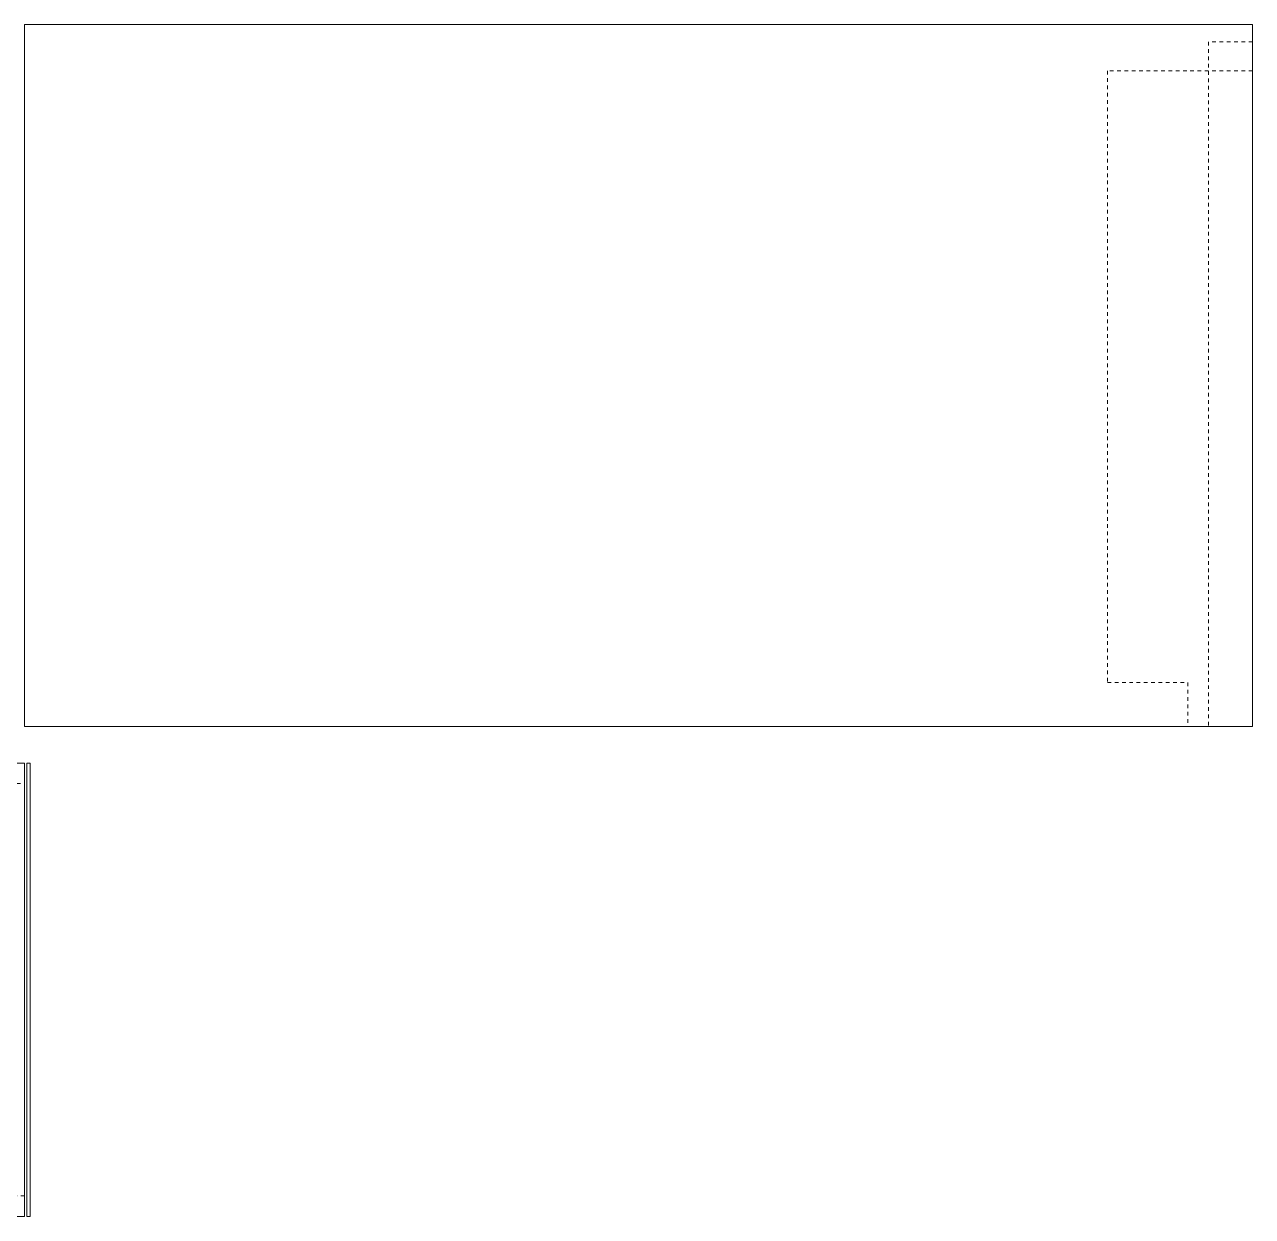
# Model space of a CAD drawing. Header units: inches. Extents: x 29752 to 31446, y 4278 to 5722.
# Drawn here: x 30357.5 to 30399.5, y 4448.62 to 4489.37 of the extents above; entities that cross this region are included whole.
import ezdxf

# ---------------------------------------------------------------- set-up
doc = ezdxf.new("R2010")
doc.units = ezdxf.units.IN
doc.header["$MEASUREMENT"] = 0
doc.linetypes.add('Dash', pattern=[0.25, 0.125, -0.125])
doc.layers.add('I-FURN', color=30, linetype='Continuous', lineweight=9)
doc.layers.add('I-FURN-HDLN', color=30, linetype='Dash', lineweight=9)

# ---------------------------------------------------------------- blocks, each defined once
blk = doc.blocks.new('Worksurface-Mounted-Teknion-JNWSSN-Single_Sided_Rectangular-R2015 - 24_ Depth-V50-FIRST FLOOR POWER _ SIGNAL')
at = {"layer": 'I-FURN'}
for p, q in [((21, 47.782), (-21, 47.782)), ((-21, 47.782), (-21, 23.782)), ((21, 47.506), (21, 47.782)), ((21, 23.782), (21, 47.506)), ((-21, 23.782), (21, 23.782))]:
    blk.add_line(p, q, dxfattribs=at)
at = {"layer": 'I-FURN-HDLN'}
for p, q in [((-19.5, 24.374), (-19.5, 47.782)), ((-18.795, 46.282), (-18.795, 47.782)), ((-16.039, 46.282), (-18.795, 46.282)), ((-16.039, 25.369), (-16.039, 46.282)), ((-21, 25.369), (-16.039, 25.369)), ((-21, 24.374), (-19.5, 24.374))]:
    blk.add_line(p, q, dxfattribs=at)
blk = doc.blocks.new('Storage-Freestanding-Teknion-JNFMP-Mobile_Pedestal_with_Seat-R2015 - Metal-V54-FIRST FLOOR POWER _ SIGNAL')
at = {"layer": 'I-FURN'}
for p, q in [((5.365, 8.55), (-7.75, 8.55)), ((-7.75, 8.55), (-7.75, 5.025)), ((7.75, 8.55), (5.365, 8.55)), ((7.75, -8.67), (7.75, 8.55)), ((-7.75, 5.025), (-7.75, -8.67)), ((-7.75, -8.67), (7.75, -8.67)), ((7.75, -8.749), (-7.75, -8.749)), ((-7.75, -8.749), (-7.75, -8.867)), ((7.75, -8.867), (7.75, -8.749)), ((-7.75, -8.867), (7.75, -8.867))]:
    blk.add_line(p, q, dxfattribs=at)
at = {"layer": 'I-FURN-HDLN'}
for p, q in [((-7.049, 4.755), (-7.049, 7.849)), ((-7.049, 7.849), (5.096, 7.849)), ((5.096, 7.849), (7.049, 7.849)), ((7.049, 7.849), (7.049, -8.67)), ((-7.049, -8.67), (-7.049, 4.755))]:
    blk.add_line(p, q, dxfattribs=at)

msp = doc.modelspace()

# ---------------------------------------------------------------- block references
at = {"layer": 'I-FURN'}
for name, p, rotation in [('Worksurface-Mounted-Teknion-JNWSSN-Single_Sided_Rectangular-R2015 - 24_ Depth-V50-FIRST FLOOR POWER _ SIGNAL', (30378.504, 4513.152), 180), ('Storage-Freestanding-Teknion-JNFMP-Mobile_Pedestal_with_Seat-R2015 - Metal-V54-FIRST FLOOR POWER _ SIGNAL', (30348.834, 4456.37), 90.00000000000011)]:
    msp.add_blockref(name, p, dxfattribs=dict(at, rotation=rotation))

doc.saveas('drawing.dxf')
